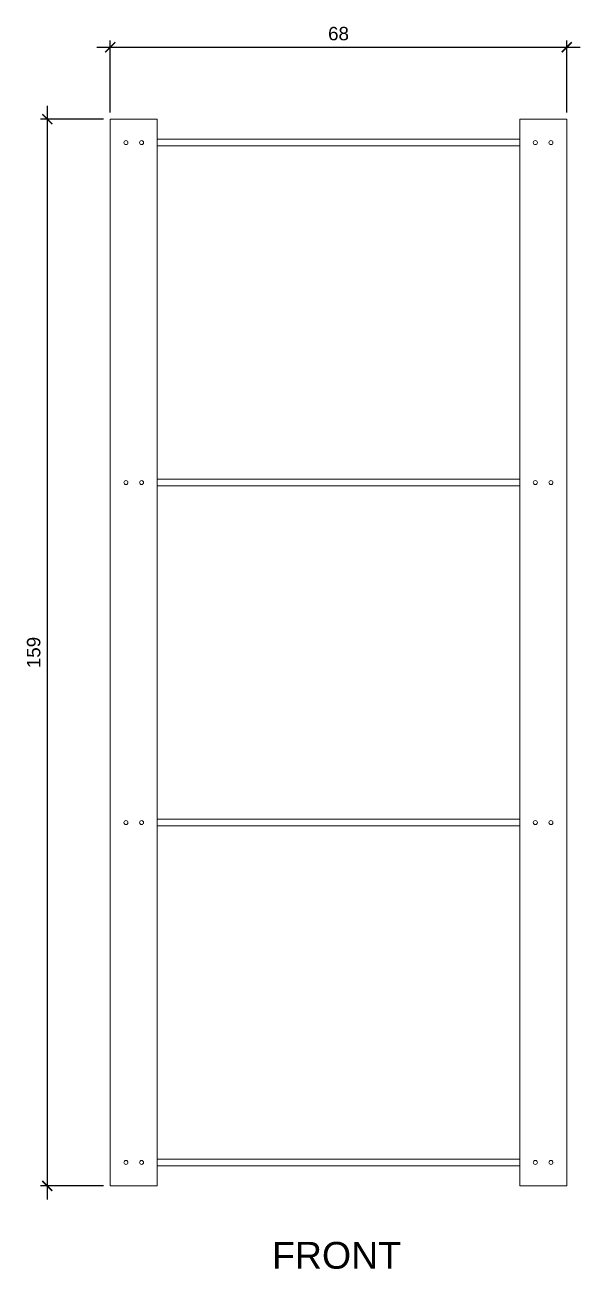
# Model space of a CAD drawing. Header units: centimetres. Extents: x 917 to 2835, y -35184 to -3253.
# Drawn here: x 2149.4 to 2232.1, y -3694.7 to -3509.3 of the extents above; entities that cross this region are included whole.
import ezdxf

# ---------------------------------------------------------------- set-up
doc = ezdxf.new("R2010")
doc.units = ezdxf.units.CM
doc.layers.add('A-ANNO-DIMS', color=8, linetype='Continuous', lineweight=9)
doc.layers.add('A-FURN', color=3, linetype='Continuous', lineweight=20)
doc.layers.add('G-ANNO-TEXT', color=3, linetype='Continuous')
doc.styles.get("Standard").update_dxf_attribs({"font": 'arial.ttf'})
doc.styles.add('stile2', font='calibril.ttf', dxfattribs={"height": 0.5})
doc.dimstyles.new('giulia', dxfattribs={"dimtxt": 2, "dimasz": 1.5, "dimexe": 1, "dimexo": 1, "dimgap": 1, "dimtad": 1, "dimtxsty": 'Standard', "dimblk": 'ARCHTICK', "dimcen": 2.5, "dimdle": 2, "dimadec": 0, "dimazin": 0, "dimtfac": 1, "dimtmove": 0, "dimatfit": 3, "dimldrblk": 'ARCHTICK', "dimfxl": 1, "dimarcsym": 0})

# ---------------------------------------------------------------- blocks, each defined once
blk = doc.blocks.new('_ArchTick')
at = {"color": 0, "linetype": 'ByBlock', "const_width": 0.15}
blk.add_lwpolyline([(-0.5, -0.5), (0.5, 0.5)], dxfattribs=at)
blk = doc.blocks.new('*D33')
at = {"layer": 'A-ANNO-DIMS', "color": 0, "lineweight": -2, "transparency": 16777216}
for p, q in [((2152.73, -3521.31), (2152.73, -3684.31)), ((2161.12, -3523.31), (2151.73, -3523.31)), ((2161.12, -3682.31), (2151.73, -3682.31))]:
    blk.add_line(p, q, dxfattribs=at)
at = {"layer": 'Defpoints', "color": 0, "transparency": 16777216}
for p in [(2162.12, -3523.31), (2152.73, -3682.31), (2162.12, -3682.31)]:
    blk.add_point(p, dxfattribs=at)
at = {"layer": 'A-ANNO-DIMS', "color": 0, "lineweight": -2, "transparency": 16777216, "xscale": 1.5, "yscale": 1.5, "zscale": 1.5}
for p, rotation in [((2152.73, -3523.31), 90), ((2152.73, -3682.31), 270)]:
    blk.add_blockref('_ArchTick', p, dxfattribs=dict(at, rotation=rotation))
at = {"layer": 'A-ANNO-DIMS', "color": 0, "transparency": 16777216, "insert": (2150.71, -3602.81), "char_height": 2, "attachment_point": 5, "rotation": 90}
blk.add_mtext('159', dxfattribs=at)
blk = doc.blocks.new('*D34')
at = {"layer": 'A-ANNO-DIMS', "color": 0, "lineweight": -2, "transparency": 16777216}
for p, q in [((2162.12, -3522.31), (2162.12, -3511.6)), ((2230.12, -3522.31), (2230.12, -3511.6)), ((2160.12, -3512.6), (2232.12, -3512.6))]:
    blk.add_line(p, q, dxfattribs=at)
at = {"layer": 'Defpoints', "color": 0, "transparency": 16777216}
for p in [(2230.12, -3512.6), (2162.12, -3523.31), (2230.12, -3523.31)]:
    blk.add_point(p, dxfattribs=at)
at = {"layer": 'A-ANNO-DIMS', "color": 0, "lineweight": -2, "transparency": 16777216, "xscale": 1.5, "yscale": 1.5, "zscale": 1.5, "rotation": 180}
blk.add_blockref('_ArchTick', (2162.12, -3512.6), dxfattribs=at)
at = {"layer": 'A-ANNO-DIMS', "color": 0, "lineweight": -2, "transparency": 16777216, "xscale": 1.5, "yscale": 1.5, "zscale": 1.5}
blk.add_blockref('_ArchTick', (2230.12, -3512.6), dxfattribs=at)
at = {"layer": 'A-ANNO-DIMS', "color": 0, "transparency": 16777216, "insert": (2196.12, -3510.58), "char_height": 2, "attachment_point": 5}
blk.add_mtext('68', dxfattribs=at)

msp = doc.modelspace()

# ---------------------------------------------------------------- linework, layer by layer
at = {"layer": 'A-FURN'}
for p, q in [((2169.116, -3523.315), (2162.116, -3523.315)), ((2162.116, -3523.315), (2162.116, -3682.315)), ((2169.116, -3523.315), (2169.116, -3682.315)), ((2230.116, -3523.315), (2223.116, -3523.315)), ((2223.116, -3682.315), (2223.116, -3523.315)), ((2230.116, -3682.315), (2230.116, -3523.315)), ((2223.116, -3526.315), (2169.116, -3526.315)), ((2223.116, -3527.315), (2169.116, -3527.315)), ((2223.116, -3576.975), (2169.116, -3576.975)), ((2223.116, -3577.975), (2169.116, -3577.975)), ((2169.116, -3627.655), (2223.116, -3627.655)), ((2169.116, -3628.655), (2223.116, -3628.655)), ((2169.116, -3678.315), (2223.116, -3678.315)), ((2169.116, -3679.315), (2223.116, -3679.315)), ((2162.116, -3682.315), (2169.116, -3682.315)), ((2223.116, -3682.315), (2230.116, -3682.315))]:
    msp.add_line(p, q, dxfattribs=at)
at = {"layer": 'A-FURN', "color": 8}
for centre in [(2164.446, -3526.815), (2166.776, -3526.815), (2225.446, -3526.815), (2227.776, -3526.815), (2164.446, -3577.475), (2166.776, -3577.475), (2225.446, -3577.475), (2227.776, -3577.475), (2164.446, -3628.155), (2166.776, -3628.155), (2225.446, -3628.155), (2227.776, -3628.155), (2164.446, -3678.815), (2166.776, -3678.815), (2225.446, -3678.815), (2227.776, -3678.815)]:
    msp.add_circle(centre, 0.3, dxfattribs=at)

# ---------------------------------------------------------------- texts
at = {"layer": 'G-ANNO-TEXT', "insert": (2186.208, -3690.652), "char_height": 4, "attachment_point": 1, "style": 'stile2'}
msp.add_mtext_dynamic_manual_height_columns('{\\fArial|b0|i0|c0|p34;FRONT}', width=19.21518, gutter_width=2.5, heights=[0], dxfattribs=at)

# ---------------------------------------------------------------- dimensions: what is measured, and where the dimension line sits
at = {"layer": 'A-ANNO-DIMS'}
dim = msp.add_linear_dim(base=(2230.116, -3512.6), p1=(2162.116, -3523.315), p2=(2230.116, -3523.315), dimstyle='giulia', dxfattribs=at)
dim.commit()
dim.dimension.update_dxf_attribs({"geometry": '*D34', "text_midpoint": (2196.116, -3510.579)})
dim = msp.add_linear_dim(base=(2152.726, -3682.315), p1=(2162.116, -3523.315), p2=(2162.116, -3682.315), angle=90, dimstyle='giulia', dxfattribs=at)
dim.commit()
dim.dimension.update_dxf_attribs({"geometry": '*D33', "text_midpoint": (2150.705, -3602.815)})

doc.saveas('drawing.dxf')
